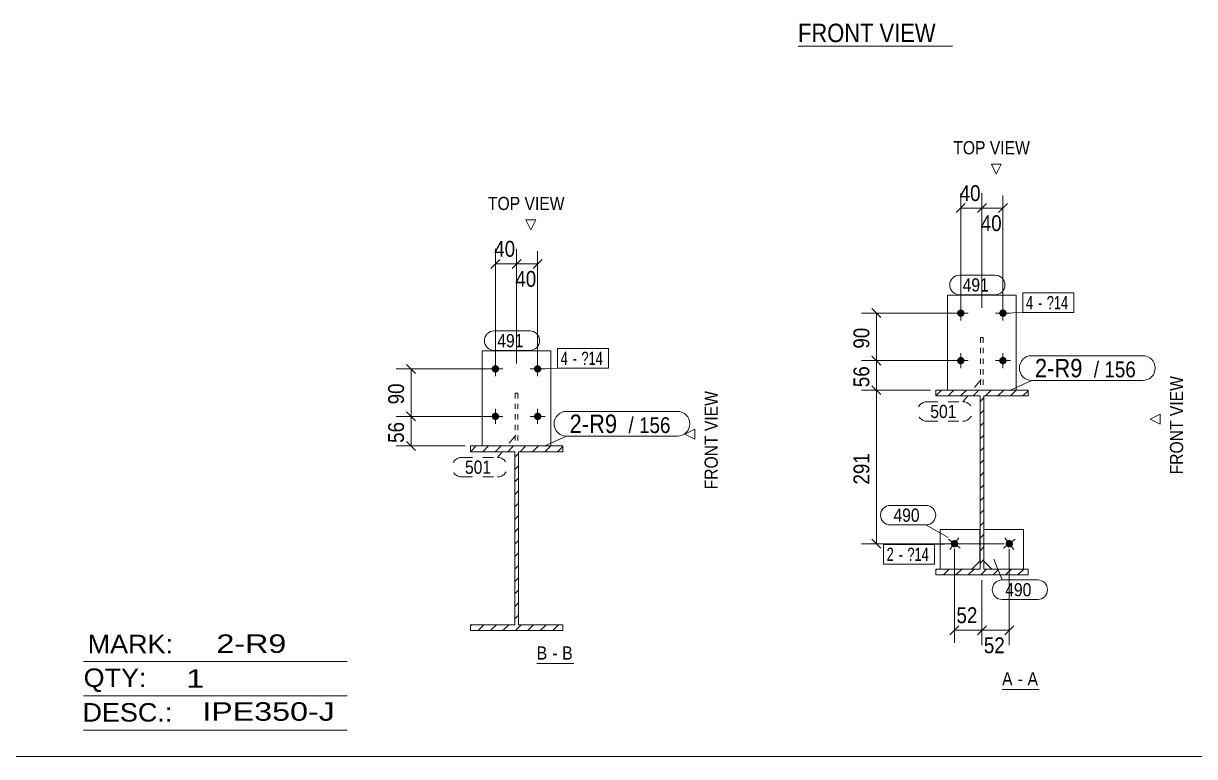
# Model space of a CAD drawing. Header units: millimetres. Extents: x 2 to 825, y 1 to 579.
# Drawn here: x 206.1 to 428.2, y 5 to 143.9 of the extents above; entities that cross this region are included whole.
import ezdxf

# ---------------------------------------------------------------- set-up
doc = ezdxf.new("R2010")
doc.units = ezdxf.units.MM
for name, pattern in [('XKITLINE00', [0]), ('XKITLINE01', [4, 1, -1, 1, -1]), ('XKITLINE02', [4, 2, -2])]:
    doc.linetypes.add(name, pattern=pattern)
for name, color, linetype, lineweight in [('Bolt', 3, 'Continuous', 0), ('BoltMark', 7, 'Continuous', 0), ('Dimensions', 7, 'Continuous', 0), ('DrawingSheet', 5, 'Continuous', 0), ('OtherObjectType', 7, 'Continuous', 0), ('Part', 2, 'Continuous', 0), ('PartMark', 7, 'Continuous', 0)]:
    doc.layers.add(name, color=color, linetype=linetype, lineweight=lineweight)
doc.styles.add('ARIAL', font='ARIAL.TTF')
doc.styles.add('ARIAL_NARROW', font='ARIALN.TTF')

# ---------------------------------------------------------------- blocks, each defined once
blk = doc.blocks.new('*A1')
at = {"layer": 'Part', "color": 7, "linetype": 'XKITLINE00', "lineweight": 0}
for p, q in [((379.11, 73.34), (380.21, 74.44)), ((379.11, 73.34), (379.11, 73.34)), ((381.47, 73.34), (382.57, 74.44)), ((383.83, 73.34), (384.93, 74.44)), ((386.18, 73.34), (387.28, 74.44)), ((388.54, 73.34), (389.64, 74.44)), ((390.9, 73.34), (392, 74.44)), ((393.26, 73.34), (394.36, 74.44)), ((395.61, 73.34), (396.61, 74.34)), ((387.51, 72.31), (388.21, 73.01)), ((387.51, 69.95), (388.21, 70.65)), ((387.51, 67.6), (388.21, 68.3)), ((387.51, 65.24), (388.21, 65.94)), ((387.51, 62.88), (388.21, 63.58)), ((387.51, 60.52), (388.21, 61.22)), ((387.51, 58.17), (388.21, 58.87)), ((387.51, 55.81), (388.21, 56.51)), ((387.51, 53.45), (388.21, 54.15)), ((387.51, 51.09), (388.21, 51.79)), ((387.51, 48.74), (388.21, 49.44)), ((387.51, 46.38), (388.21, 47.08)), ((387.51, 44.02), (388.21, 44.72)), ((387.51, 41.67), (388.21, 42.37)), ((379.11, 40.34), (379.31, 40.54)), ((380.57, 39.44), (381.67, 40.54)), ((382.93, 39.44), (384.03, 40.54)), ((385.29, 39.44), (386.39, 40.54)), ((387.64, 39.44), (388.74, 40.54)), ((390, 39.44), (391.1, 40.54)), ((392.36, 39.44), (393.46, 40.54)), ((394.71, 39.44), (395.81, 40.54))]:
    blk.add_line(p, q, dxfattribs=at)
blk = doc.blocks.new('*A2')
at = {"layer": 'Part', "color": 7, "linetype": 'XKITLINE00', "lineweight": 0}
for p, q in [((290.86, 62.78), (291.96, 63.88)), ((290.86, 62.78), (290.86, 62.78)), ((293.22, 62.78), (294.32, 63.88)), ((295.57, 62.78), (296.67, 63.88)), ((297.93, 62.78), (299.03, 63.88)), ((299.26, 61.75), (299.96, 62.45)), ((300.29, 62.78), (301.39, 63.88)), ((302.65, 62.78), (303.75, 63.88)), ((305, 62.78), (306.1, 63.88)), ((307.36, 62.78), (308.36, 63.78)), ((299.26, 59.39), (299.96, 60.09)), ((299.26, 57.04), (299.96, 57.74)), ((299.26, 54.68), (299.96, 55.38)), ((299.26, 52.32), (299.96, 53.02)), ((299.26, 49.96), (299.96, 50.66)), ((299.26, 47.61), (299.96, 48.31)), ((299.26, 45.25), (299.96, 45.95)), ((299.26, 42.89), (299.96, 43.59)), ((299.26, 40.53), (299.96, 41.23)), ((299.26, 38.18), (299.96, 38.88)), ((299.26, 35.82), (299.96, 36.52)), ((299.26, 33.46), (299.96, 34.16)), ((299.26, 31.11), (299.96, 31.81)), ((290.86, 29.78), (291.06, 29.98)), ((292.32, 28.88), (293.42, 29.98)), ((294.68, 28.88), (295.78, 29.98)), ((297.03, 28.88), (298.13, 29.98)), ((299.39, 28.88), (300.49, 29.98)), ((301.75, 28.88), (302.85, 29.98)), ((304.11, 28.88), (305.21, 29.98)), ((306.46, 28.88), (307.56, 29.98))]:
    blk.add_line(p, q, dxfattribs=at)
blk = doc.blocks.new('*A79')
at = {"layer": 'Bolt'}
blk.add_hatch(color=3, dxfattribs=at).paths.add_polyline_path([(392.66, 45.91), (392.69, 45.93), (392.72, 45.95), (392.75, 45.97), (392.78, 45.98), (392.81, 45.99), (392.84, 46), (392.88, 46.01), (392.91, 46.02), (392.94, 46.03), (392.98, 46.03), (393.01, 46.04), (393.05, 46.04), (393.08, 46.04), (393.11, 46.04), (393.15, 46.03), (393.18, 46.03), (393.22, 46.02), (393.25, 46.01), (393.28, 46), (393.31, 45.99), (393.35, 45.98), (393.38, 45.96), (393.41, 45.95), (393.44, 45.93), (393.47, 45.91), (393.49, 45.89), (393.52, 45.87), (393.54, 45.85), (393.57, 45.82), (393.59, 45.8), (393.61, 45.77), (393.63, 45.74), (393.65, 45.71), (393.67, 45.68), (393.69, 45.65), (393.7, 45.62), (393.71, 45.59), (393.73, 45.56), (393.74, 45.53), (393.74, 45.49), (393.75, 45.46), (393.76, 45.42), (393.76, 45.39), (393.76, 45.36), (393.76, 45.32), (393.76, 45.29), (393.76, 45.25), (393.75, 45.22), (393.74, 45.19), (393.74, 45.15), (393.73, 45.12), (393.71, 45.09), (393.7, 45.06), (393.69, 45.02), (393.67, 44.99), (393.65, 44.96), (393.63, 44.94), (393.61, 44.91), (393.59, 44.88), (393.57, 44.86), (393.54, 44.83), (393.52, 44.81), (393.49, 44.79), (393.46, 44.77), (393.43, 44.75), (393.41, 44.73), (393.37, 44.71), (393.34, 44.7), (393.31, 44.69), (393.28, 44.67), (393.25, 44.66), (393.21, 44.66), (393.18, 44.65), (393.15, 44.64), (393.11, 44.64), (393.08, 44.64), (393.04, 44.64), (393.01, 44.64), (392.97, 44.65), (392.94, 44.65), (392.91, 44.66), (392.87, 44.67), (392.84, 44.68), (392.81, 44.69), (392.78, 44.7), (392.75, 44.72), (392.72, 44.73), (392.69, 44.75), (392.66, 44.77), (392.63, 44.79), (392.6, 44.81), (392.58, 44.83), (392.55, 44.86), (392.53, 44.88), (392.51, 44.91), (392.49, 44.94), (392.47, 44.97), (392.45, 45), (392.44, 45.03), (392.42, 45.06), (392.41, 45.09), (392.4, 45.12), (392.39, 45.15), (392.38, 45.19), (392.37, 45.22), (392.37, 45.26), (392.36, 45.29), (392.36, 45.32), (392.36, 45.36), (392.36, 45.39), (392.37, 45.43), (392.37, 45.46), (392.38, 45.49), (392.39, 45.53), (392.4, 45.56), (392.41, 45.59), (392.42, 45.62), (392.44, 45.66), (392.45, 45.69), (392.47, 45.72), (392.49, 45.74), (392.51, 45.77), (392.53, 45.8), (392.56, 45.82), (392.58, 45.85), (392.6, 45.87), (392.63, 45.89)], flags=17)
at = {"layer": 'Bolt', "color": 3, "linetype": 'XKITLINE00', "lineweight": 0}
for p, q in [((391.96, 44.48), (394.17, 46.2)), ((392.2, 46.45), (393.92, 44.23))]:
    blk.add_line(p, q, dxfattribs=at)
blk = doc.blocks.new('*A80')
at = {"layer": 'Bolt'}
blk.add_hatch(color=3, dxfattribs=at).paths.add_polyline_path([(382.2, 44.81), (382.18, 44.83), (382.16, 44.86), (382.13, 44.88), (382.11, 44.91), (382.09, 44.94), (382.07, 44.96), (382.05, 44.99), (382.04, 45.02), (382.02, 45.06), (382.01, 45.09), (382, 45.12), (381.99, 45.15), (381.98, 45.19), (381.97, 45.22), (381.97, 45.25), (381.96, 45.29), (381.96, 45.32), (381.96, 45.36), (381.96, 45.39), (381.97, 45.42), (381.97, 45.46), (381.98, 45.49), (381.99, 45.53), (382, 45.56), (382.01, 45.59), (382.02, 45.62), (382.04, 45.65), (382.05, 45.68), (382.07, 45.71), (382.09, 45.74), (382.11, 45.77), (382.13, 45.8), (382.15, 45.82), (382.18, 45.85), (382.2, 45.87), (382.23, 45.89), (382.26, 45.91), (382.29, 45.93), (382.32, 45.95), (382.35, 45.96), (382.38, 45.98), (382.41, 45.99), (382.44, 46), (382.47, 46.01), (382.51, 46.02), (382.54, 46.03), (382.57, 46.03), (382.61, 46.04), (382.64, 46.04), (382.68, 46.04), (382.71, 46.04), (382.75, 46.03), (382.78, 46.03), (382.81, 46.02), (382.85, 46.01), (382.88, 46), (382.91, 45.99), (382.94, 45.98), (382.97, 45.97), (383.01, 45.95), (383.03, 45.93), (383.06, 45.91), (383.09, 45.89), (383.12, 45.87), (383.14, 45.85), (383.17, 45.82), (383.19, 45.8), (383.21, 45.77), (383.23, 45.74), (383.25, 45.72), (383.27, 45.69), (383.29, 45.66), (383.3, 45.62), (383.31, 45.59), (383.33, 45.56), (383.34, 45.53), (383.34, 45.49), (383.35, 45.46), (383.36, 45.43), (383.36, 45.39), (383.36, 45.36), (383.36, 45.32), (383.36, 45.29), (383.36, 45.26), (383.35, 45.22), (383.34, 45.19), (383.34, 45.15), (383.33, 45.12), (383.31, 45.09), (383.3, 45.06), (383.29, 45.03), (383.27, 45), (383.25, 44.97), (383.23, 44.94), (383.21, 44.91), (383.19, 44.88), (383.17, 44.86), (383.14, 44.83), (383.12, 44.81), (383.09, 44.79), (383.07, 44.77), (383.04, 44.75), (383.01, 44.73), (382.98, 44.72), (382.95, 44.7), (382.91, 44.69), (382.88, 44.68), (382.85, 44.67), (382.82, 44.66), (382.78, 44.65), (382.75, 44.65), (382.71, 44.64), (382.68, 44.64), (382.65, 44.64), (382.61, 44.64), (382.58, 44.64), (382.54, 44.65), (382.51, 44.66), (382.48, 44.66), (382.44, 44.67), (382.41, 44.69), (382.38, 44.7), (382.35, 44.71), (382.32, 44.73), (382.29, 44.75), (382.26, 44.77), (382.23, 44.79)], flags=17)
at = {"layer": 'Bolt', "color": 3, "linetype": 'XKITLINE00', "lineweight": 0}
for p, q in [((383.77, 44.48), (381.56, 46.2)), ((381.8, 44.23), (383.52, 46.45))]:
    blk.add_line(p, q, dxfattribs=at)
blk = doc.blocks.new('*A81')
at = {"layer": 'Bolt'}
for points in [[(384.56, 89.01), (384.56, 88.97), (384.55, 88.94), (384.55, 88.9), (384.54, 88.87), (384.53, 88.84), (384.52, 88.8), (384.51, 88.77), (384.49, 88.74), (384.48, 88.71), (384.46, 88.68), (384.44, 88.65), (384.42, 88.62), (384.4, 88.6), (384.38, 88.57), (384.36, 88.54), (384.33, 88.52), (384.31, 88.5), (384.28, 88.48), (384.25, 88.46), (384.22, 88.44), (384.19, 88.42), (384.16, 88.41), (384.13, 88.39), (384.1, 88.38), (384.06, 88.37), (384.03, 88.36), (384, 88.35), (383.96, 88.35), (383.93, 88.34), (383.9, 88.34), (383.86, 88.34), (383.83, 88.34), (383.79, 88.34), (383.76, 88.35), (383.72, 88.35), (383.69, 88.36), (383.66, 88.37), (383.63, 88.38), (383.59, 88.39), (383.56, 88.41), (383.53, 88.42), (383.5, 88.44), (383.47, 88.46), (383.44, 88.48), (383.42, 88.5), (383.39, 88.52), (383.37, 88.54), (383.34, 88.57), (383.32, 88.6), (383.3, 88.62), (383.28, 88.65), (383.26, 88.68), (383.24, 88.71), (383.23, 88.74), (383.21, 88.77), (383.2, 88.8), (383.19, 88.84), (383.18, 88.87), (383.17, 88.9), (383.17, 88.94), (383.16, 88.97), (383.16, 89.01), (383.16, 89.04), (383.16, 89.07), (383.16, 89.11), (383.17, 89.14), (383.17, 89.18), (383.18, 89.21), (383.19, 89.24), (383.2, 89.28), (383.21, 89.31), (383.23, 89.34), (383.24, 89.37), (383.26, 89.4), (383.28, 89.43), (383.3, 89.46), (383.32, 89.48), (383.34, 89.51), (383.37, 89.53), (383.39, 89.56), (383.42, 89.58), (383.44, 89.6), (383.47, 89.62), (383.5, 89.64), (383.53, 89.66), (383.56, 89.67), (383.59, 89.69), (383.63, 89.7), (383.66, 89.71), (383.69, 89.72), (383.72, 89.73), (383.76, 89.73), (383.79, 89.74), (383.83, 89.74), (383.86, 89.74), (383.9, 89.74), (383.93, 89.74), (383.96, 89.73), (384, 89.73), (384.03, 89.72), (384.06, 89.71), (384.1, 89.7), (384.13, 89.69), (384.16, 89.67), (384.19, 89.66), (384.22, 89.64), (384.25, 89.62), (384.28, 89.6), (384.31, 89.58), (384.33, 89.56), (384.36, 89.53), (384.38, 89.51), (384.4, 89.48), (384.42, 89.46), (384.44, 89.43), (384.46, 89.4), (384.48, 89.37), (384.49, 89.34), (384.51, 89.31), (384.52, 89.28), (384.53, 89.24), (384.54, 89.21), (384.55, 89.18), (384.55, 89.14), (384.56, 89.11), (384.56, 89.07), (384.56, 89.04)], [(392.56, 89.01), (392.56, 88.97), (392.55, 88.94), (392.55, 88.9), (392.54, 88.87), (392.53, 88.84), (392.52, 88.8), (392.51, 88.77), (392.49, 88.74), (392.48, 88.71), (392.46, 88.68), (392.44, 88.65), (392.42, 88.62), (392.4, 88.6), (392.38, 88.57), (392.36, 88.54), (392.33, 88.52), (392.31, 88.5), (392.28, 88.48), (392.25, 88.46), (392.22, 88.44), (392.19, 88.42), (392.16, 88.41), (392.13, 88.39), (392.1, 88.38), (392.06, 88.37), (392.03, 88.36), (392, 88.35), (391.96, 88.35), (391.93, 88.34), (391.9, 88.34), (391.86, 88.34), (391.83, 88.34), (391.79, 88.34), (391.76, 88.35), (391.72, 88.35), (391.69, 88.36), (391.66, 88.37), (391.63, 88.38), (391.59, 88.39), (391.56, 88.41), (391.53, 88.42), (391.5, 88.44), (391.47, 88.46), (391.44, 88.48), (391.42, 88.5), (391.39, 88.52), (391.37, 88.54), (391.34, 88.57), (391.32, 88.6), (391.3, 88.62), (391.28, 88.65), (391.26, 88.68), (391.24, 88.71), (391.23, 88.74), (391.21, 88.77), (391.2, 88.8), (391.19, 88.84), (391.18, 88.87), (391.17, 88.9), (391.17, 88.94), (391.16, 88.97), (391.16, 89.01), (391.16, 89.04), (391.16, 89.07), (391.16, 89.11), (391.17, 89.14), (391.17, 89.18), (391.18, 89.21), (391.19, 89.24), (391.2, 89.28), (391.21, 89.31), (391.23, 89.34), (391.24, 89.37), (391.26, 89.4), (391.28, 89.43), (391.3, 89.46), (391.32, 89.48), (391.34, 89.51), (391.37, 89.53), (391.39, 89.56), (391.42, 89.58), (391.44, 89.6), (391.47, 89.62), (391.5, 89.64), (391.53, 89.66), (391.56, 89.67), (391.59, 89.69), (391.63, 89.7), (391.66, 89.71), (391.69, 89.72), (391.72, 89.73), (391.76, 89.73), (391.79, 89.74), (391.83, 89.74), (391.86, 89.74), (391.9, 89.74), (391.93, 89.74), (391.96, 89.73), (392, 89.73), (392.03, 89.72), (392.06, 89.71), (392.1, 89.7), (392.13, 89.69), (392.16, 89.67), (392.19, 89.66), (392.22, 89.64), (392.25, 89.62), (392.28, 89.6), (392.31, 89.58), (392.33, 89.56), (392.36, 89.53), (392.38, 89.51), (392.4, 89.48), (392.42, 89.46), (392.44, 89.43), (392.46, 89.4), (392.48, 89.37), (392.49, 89.34), (392.51, 89.31), (392.52, 89.28), (392.53, 89.24), (392.54, 89.21), (392.55, 89.18), (392.55, 89.14), (392.56, 89.11), (392.56, 89.07), (392.56, 89.04)], [(384.56, 80.01), (384.56, 79.97), (384.55, 79.94), (384.55, 79.9), (384.54, 79.87), (384.53, 79.84), (384.52, 79.8), (384.51, 79.77), (384.49, 79.74), (384.48, 79.71), (384.46, 79.68), (384.44, 79.65), (384.42, 79.62), (384.4, 79.6), (384.38, 79.57), (384.36, 79.54), (384.33, 79.52), (384.31, 79.5), (384.28, 79.48), (384.25, 79.46), (384.22, 79.44), (384.19, 79.42), (384.16, 79.41), (384.13, 79.39), (384.1, 79.38), (384.06, 79.37), (384.03, 79.36), (384, 79.35), (383.96, 79.35), (383.93, 79.34), (383.9, 79.34), (383.86, 79.34), (383.83, 79.34), (383.79, 79.34), (383.76, 79.35), (383.72, 79.35), (383.69, 79.36), (383.66, 79.37), (383.63, 79.38), (383.59, 79.39), (383.56, 79.41), (383.53, 79.42), (383.5, 79.44), (383.47, 79.46), (383.44, 79.48), (383.42, 79.5), (383.39, 79.52), (383.37, 79.54), (383.34, 79.57), (383.32, 79.6), (383.3, 79.62), (383.28, 79.65), (383.26, 79.68), (383.24, 79.71), (383.23, 79.74), (383.21, 79.77), (383.2, 79.8), (383.19, 79.84), (383.18, 79.87), (383.17, 79.9), (383.17, 79.94), (383.16, 79.97), (383.16, 80.01), (383.16, 80.04), (383.16, 80.07), (383.16, 80.11), (383.17, 80.14), (383.17, 80.18), (383.18, 80.21), (383.19, 80.24), (383.2, 80.28), (383.21, 80.31), (383.23, 80.34), (383.24, 80.37), (383.26, 80.4), (383.28, 80.43), (383.3, 80.46), (383.32, 80.48), (383.34, 80.51), (383.37, 80.53), (383.39, 80.56), (383.42, 80.58), (383.44, 80.6), (383.47, 80.62), (383.5, 80.64), (383.53, 80.66), (383.56, 80.67), (383.59, 80.69), (383.63, 80.7), (383.66, 80.71), (383.69, 80.72), (383.72, 80.73), (383.76, 80.73), (383.79, 80.74), (383.83, 80.74), (383.86, 80.74), (383.9, 80.74), (383.93, 80.74), (383.96, 80.73), (384, 80.73), (384.03, 80.72), (384.06, 80.71), (384.1, 80.7), (384.13, 80.69), (384.16, 80.67), (384.19, 80.66), (384.22, 80.64), (384.25, 80.62), (384.28, 80.6), (384.31, 80.58), (384.33, 80.56), (384.36, 80.53), (384.38, 80.51), (384.4, 80.48), (384.42, 80.46), (384.44, 80.43), (384.46, 80.4), (384.48, 80.37), (384.49, 80.34), (384.51, 80.31), (384.52, 80.28), (384.53, 80.24), (384.54, 80.21), (384.55, 80.18), (384.55, 80.14), (384.56, 80.11), (384.56, 80.07), (384.56, 80.04)], [(392.56, 80.01), (392.56, 79.97), (392.55, 79.94), (392.55, 79.9), (392.54, 79.87), (392.53, 79.84), (392.52, 79.8), (392.51, 79.77), (392.49, 79.74), (392.48, 79.71), (392.46, 79.68), (392.44, 79.65), (392.42, 79.62), (392.4, 79.6), (392.38, 79.57), (392.36, 79.54), (392.33, 79.52), (392.31, 79.5), (392.28, 79.48), (392.25, 79.46), (392.22, 79.44), (392.19, 79.42), (392.16, 79.41), (392.13, 79.39), (392.1, 79.38), (392.06, 79.37), (392.03, 79.36), (392, 79.35), (391.96, 79.35), (391.93, 79.34), (391.9, 79.34), (391.86, 79.34), (391.83, 79.34), (391.79, 79.34), (391.76, 79.35), (391.72, 79.35), (391.69, 79.36), (391.66, 79.37), (391.63, 79.38), (391.59, 79.39), (391.56, 79.41), (391.53, 79.42), (391.5, 79.44), (391.47, 79.46), (391.44, 79.48), (391.42, 79.5), (391.39, 79.52), (391.37, 79.54), (391.34, 79.57), (391.32, 79.6), (391.3, 79.62), (391.28, 79.65), (391.26, 79.68), (391.24, 79.71), (391.23, 79.74), (391.21, 79.77), (391.2, 79.8), (391.19, 79.84), (391.18, 79.87), (391.17, 79.9), (391.17, 79.94), (391.16, 79.97), (391.16, 80.01), (391.16, 80.04), (391.16, 80.07), (391.16, 80.11), (391.17, 80.14), (391.17, 80.18), (391.18, 80.21), (391.19, 80.24), (391.2, 80.28), (391.21, 80.31), (391.23, 80.34), (391.24, 80.37), (391.26, 80.4), (391.28, 80.43), (391.3, 80.46), (391.32, 80.48), (391.34, 80.51), (391.37, 80.53), (391.39, 80.56), (391.42, 80.58), (391.44, 80.6), (391.47, 80.62), (391.5, 80.64), (391.53, 80.66), (391.56, 80.67), (391.59, 80.69), (391.63, 80.7), (391.66, 80.71), (391.69, 80.72), (391.72, 80.73), (391.76, 80.73), (391.79, 80.74), (391.83, 80.74), (391.86, 80.74), (391.9, 80.74), (391.93, 80.74), (391.96, 80.73), (392, 80.73), (392.03, 80.72), (392.06, 80.71), (392.1, 80.7), (392.13, 80.69), (392.16, 80.67), (392.19, 80.66), (392.22, 80.64), (392.25, 80.62), (392.28, 80.6), (392.31, 80.58), (392.33, 80.56), (392.36, 80.53), (392.38, 80.51), (392.4, 80.48), (392.42, 80.46), (392.44, 80.43), (392.46, 80.4), (392.48, 80.37), (392.49, 80.34), (392.51, 80.31), (392.52, 80.28), (392.53, 80.24), (392.54, 80.21), (392.55, 80.18), (392.55, 80.14), (392.56, 80.11), (392.56, 80.07), (392.56, 80.04)]]:
    blk.add_hatch(color=3, dxfattribs=at).paths.add_polyline_path(points, flags=17)
at = {"layer": 'Bolt', "color": 3, "linetype": 'XKITLINE00', "lineweight": 0}
for p, q in [((385.26, 89.04), (382.46, 89.04)), ((383.86, 90.44), (383.86, 87.64)), ((393.26, 89.04), (390.46, 89.04)), ((391.86, 90.44), (391.86, 87.64)), ((385.26, 80.04), (382.46, 80.04)), ((383.86, 81.44), (383.86, 78.64)), ((393.26, 80.04), (390.46, 80.04)), ((391.86, 81.44), (391.86, 78.64))]:
    blk.add_line(p, q, dxfattribs=at)
blk = doc.blocks.new('*A82')
at = {"layer": 'Part', "color": 2, "linetype": 'XKITLINE00', "lineweight": 0}
for p, q in [((379.11, 73.34), (379.11, 74.44)), ((379.11, 74.44), (396.61, 74.44)), ((387.51, 73.34), (379.11, 73.34)), ((387.51, 40.54), (387.51, 73.34)), ((396.61, 73.34), (388.21, 73.34)), ((388.21, 73.34), (388.21, 40.54)), ((396.61, 74.44), (396.61, 73.34)), ((379.11, 39.44), (379.11, 40.54)), ((379.11, 40.54), (387.51, 40.54)), ((388.21, 40.54), (396.61, 40.54)), ((396.61, 40.54), (396.61, 39.44)), ((396.61, 39.44), (379.11, 39.44))]:
    blk.add_line(p, q, dxfattribs=at)
blk = doc.blocks.new('*A83')
at = {"layer": 'Part', "color": 2, "linetype": 'XKITLINE00', "lineweight": 0}
for p, q in [((388.26, 42.04), (388.26, 48.04)), ((388.26, 48.04), (395.76, 48.04)), ((395.76, 48.04), (395.76, 40.54)), ((389.76, 40.54), (388.26, 42.04))]:
    blk.add_line(p, q, dxfattribs=at)
at = {"layer": 'Part', "color": 7, "linetype": 'XKITLINE01', "lineweight": 0}
blk.add_line((395.76, 40.54), (389.76, 40.54), dxfattribs=at)
blk = doc.blocks.new('*A84')
at = {"layer": 'Part', "color": 2, "linetype": 'XKITLINE00', "lineweight": 0}
for p, q in [((387.46, 48.04), (379.96, 48.04)), ((379.96, 48.04), (379.96, 40.54)), ((387.46, 42.04), (387.46, 48.04)), ((385.96, 40.54), (387.46, 42.04))]:
    blk.add_line(p, q, dxfattribs=at)
at = {"layer": 'Part', "color": 7, "linetype": 'XKITLINE01', "lineweight": 0}
blk.add_line((379.96, 40.54), (385.96, 40.54), dxfattribs=at)
blk = doc.blocks.new('*A85')
at = {"layer": 'Part', "color": 7, "linetype": 'XKITLINE01', "lineweight": 0}
for p, q in [((388.11, 84.44), (387.61, 84.44)), ((387.61, 84.44), (387.61, 74.44)), ((388.11, 84.44), (388.11, 74.44)), ((388.11, 74.44), (387.61, 74.44))]:
    blk.add_line(p, q, dxfattribs=at)
blk = doc.blocks.new('*A86')
at = {"layer": 'Part', "color": 2, "linetype": 'XKITLINE00', "lineweight": 0}
for p, q in [((394.36, 92.44), (381.36, 92.44)), ((381.36, 92.44), (381.36, 74.44)), ((394.36, 74.44), (394.36, 92.44))]:
    blk.add_line(p, q, dxfattribs=at)
at = {"layer": 'Part', "color": 7, "linetype": 'XKITLINE01', "lineweight": 0}
blk.add_line((381.36, 74.44), (394.36, 74.44), dxfattribs=at)
blk = doc.blocks.new('*A87')
at = {"layer": 'Bolt'}
for points in [[(296.31, 78.45), (296.31, 78.41), (296.3, 78.38), (296.3, 78.34), (296.29, 78.31), (296.28, 78.28), (296.27, 78.24), (296.26, 78.21), (296.24, 78.18), (296.23, 78.15), (296.21, 78.12), (296.19, 78.09), (296.17, 78.06), (296.15, 78.04), (296.13, 78.01), (296.1, 77.98), (296.08, 77.96), (296.05, 77.94), (296.03, 77.92), (296, 77.9), (295.97, 77.88), (295.94, 77.86), (295.91, 77.85), (295.88, 77.83), (295.84, 77.82), (295.81, 77.81), (295.78, 77.8), (295.75, 77.79), (295.71, 77.79), (295.68, 77.78), (295.64, 77.78), (295.61, 77.78), (295.57, 77.78), (295.54, 77.78), (295.51, 77.79), (295.47, 77.79), (295.44, 77.8), (295.41, 77.81), (295.37, 77.82), (295.34, 77.83), (295.31, 77.85), (295.28, 77.86), (295.25, 77.88), (295.22, 77.9), (295.19, 77.92), (295.17, 77.94), (295.14, 77.96), (295.11, 77.98), (295.09, 78.01), (295.07, 78.04), (295.05, 78.06), (295.03, 78.09), (295.01, 78.12), (294.99, 78.15), (294.98, 78.18), (294.96, 78.21), (294.95, 78.24), (294.94, 78.28), (294.93, 78.31), (294.92, 78.34), (294.92, 78.38), (294.91, 78.41), (294.91, 78.45), (294.91, 78.48), (294.91, 78.51), (294.91, 78.55), (294.92, 78.58), (294.92, 78.62), (294.93, 78.65), (294.94, 78.68), (294.95, 78.72), (294.96, 78.75), (294.98, 78.78), (294.99, 78.81), (295.01, 78.84), (295.03, 78.87), (295.05, 78.9), (295.07, 78.92), (295.09, 78.95), (295.11, 78.97), (295.14, 79), (295.17, 79.02), (295.19, 79.04), (295.22, 79.06), (295.25, 79.08), (295.28, 79.1), (295.31, 79.11), (295.34, 79.13), (295.37, 79.14), (295.41, 79.15), (295.44, 79.16), (295.47, 79.17), (295.51, 79.17), (295.54, 79.18), (295.57, 79.18), (295.61, 79.18), (295.64, 79.18), (295.68, 79.18), (295.71, 79.17), (295.75, 79.17), (295.78, 79.16), (295.81, 79.15), (295.84, 79.14), (295.88, 79.13), (295.91, 79.11), (295.94, 79.1), (295.97, 79.08), (296, 79.06), (296.03, 79.04), (296.05, 79.02), (296.08, 79), (296.1, 78.97), (296.13, 78.95), (296.15, 78.92), (296.17, 78.9), (296.19, 78.87), (296.21, 78.84), (296.23, 78.81), (296.24, 78.78), (296.26, 78.75), (296.27, 78.72), (296.28, 78.68), (296.29, 78.65), (296.3, 78.62), (296.3, 78.58), (296.31, 78.55), (296.31, 78.51), (296.31, 78.48)], [(304.31, 78.45), (304.31, 78.41), (304.3, 78.38), (304.3, 78.34), (304.29, 78.31), (304.28, 78.28), (304.27, 78.24), (304.26, 78.21), (304.24, 78.18), (304.23, 78.15), (304.21, 78.12), (304.19, 78.09), (304.17, 78.06), (304.15, 78.04), (304.13, 78.01), (304.1, 77.98), (304.08, 77.96), (304.05, 77.94), (304.03, 77.92), (304, 77.9), (303.97, 77.88), (303.94, 77.86), (303.91, 77.85), (303.88, 77.83), (303.84, 77.82), (303.81, 77.81), (303.78, 77.8), (303.75, 77.79), (303.71, 77.79), (303.68, 77.78), (303.64, 77.78), (303.61, 77.78), (303.57, 77.78), (303.54, 77.78), (303.51, 77.79), (303.47, 77.79), (303.44, 77.8), (303.41, 77.81), (303.37, 77.82), (303.34, 77.83), (303.31, 77.85), (303.28, 77.86), (303.25, 77.88), (303.22, 77.9), (303.19, 77.92), (303.17, 77.94), (303.14, 77.96), (303.11, 77.98), (303.09, 78.01), (303.07, 78.04), (303.05, 78.06), (303.03, 78.09), (303.01, 78.12), (302.99, 78.15), (302.98, 78.18), (302.96, 78.21), (302.95, 78.24), (302.94, 78.28), (302.93, 78.31), (302.92, 78.34), (302.92, 78.38), (302.91, 78.41), (302.91, 78.45), (302.91, 78.48), (302.91, 78.51), (302.91, 78.55), (302.92, 78.58), (302.92, 78.62), (302.93, 78.65), (302.94, 78.68), (302.95, 78.72), (302.96, 78.75), (302.98, 78.78), (302.99, 78.81), (303.01, 78.84), (303.03, 78.87), (303.05, 78.9), (303.07, 78.92), (303.09, 78.95), (303.11, 78.97), (303.14, 79), (303.17, 79.02), (303.19, 79.04), (303.22, 79.06), (303.25, 79.08), (303.28, 79.1), (303.31, 79.11), (303.34, 79.13), (303.37, 79.14), (303.41, 79.15), (303.44, 79.16), (303.47, 79.17), (303.51, 79.17), (303.54, 79.18), (303.57, 79.18), (303.61, 79.18), (303.64, 79.18), (303.68, 79.18), (303.71, 79.17), (303.75, 79.17), (303.78, 79.16), (303.81, 79.15), (303.84, 79.14), (303.88, 79.13), (303.91, 79.11), (303.94, 79.1), (303.97, 79.08), (304, 79.06), (304.03, 79.04), (304.05, 79.02), (304.08, 79), (304.1, 78.97), (304.13, 78.95), (304.15, 78.92), (304.17, 78.9), (304.19, 78.87), (304.21, 78.84), (304.23, 78.81), (304.24, 78.78), (304.26, 78.75), (304.27, 78.72), (304.28, 78.68), (304.29, 78.65), (304.3, 78.62), (304.3, 78.58), (304.31, 78.55), (304.31, 78.51), (304.31, 78.48)], [(296.31, 69.45), (296.31, 69.41), (296.3, 69.38), (296.3, 69.34), (296.29, 69.31), (296.28, 69.28), (296.27, 69.24), (296.26, 69.21), (296.24, 69.18), (296.23, 69.15), (296.21, 69.12), (296.19, 69.09), (296.17, 69.06), (296.15, 69.04), (296.13, 69.01), (296.1, 68.98), (296.08, 68.96), (296.05, 68.94), (296.03, 68.92), (296, 68.9), (295.97, 68.88), (295.94, 68.86), (295.91, 68.85), (295.88, 68.83), (295.84, 68.82), (295.81, 68.81), (295.78, 68.8), (295.75, 68.79), (295.71, 68.79), (295.68, 68.78), (295.64, 68.78), (295.61, 68.78), (295.57, 68.78), (295.54, 68.78), (295.51, 68.79), (295.47, 68.79), (295.44, 68.8), (295.41, 68.81), (295.37, 68.82), (295.34, 68.83), (295.31, 68.85), (295.28, 68.86), (295.25, 68.88), (295.22, 68.9), (295.19, 68.92), (295.17, 68.94), (295.14, 68.96), (295.11, 68.98), (295.09, 69.01), (295.07, 69.04), (295.05, 69.06), (295.03, 69.09), (295.01, 69.12), (294.99, 69.15), (294.98, 69.18), (294.96, 69.21), (294.95, 69.24), (294.94, 69.28), (294.93, 69.31), (294.92, 69.34), (294.92, 69.38), (294.91, 69.41), (294.91, 69.45), (294.91, 69.48), (294.91, 69.51), (294.91, 69.55), (294.92, 69.58), (294.92, 69.62), (294.93, 69.65), (294.94, 69.68), (294.95, 69.72), (294.96, 69.75), (294.98, 69.78), (294.99, 69.81), (295.01, 69.84), (295.03, 69.87), (295.05, 69.9), (295.07, 69.92), (295.09, 69.95), (295.11, 69.97), (295.14, 70), (295.17, 70.02), (295.19, 70.04), (295.22, 70.06), (295.25, 70.08), (295.28, 70.1), (295.31, 70.11), (295.34, 70.13), (295.37, 70.14), (295.41, 70.15), (295.44, 70.16), (295.47, 70.17), (295.51, 70.17), (295.54, 70.18), (295.57, 70.18), (295.61, 70.18), (295.64, 70.18), (295.68, 70.18), (295.71, 70.17), (295.75, 70.17), (295.78, 70.16), (295.81, 70.15), (295.84, 70.14), (295.88, 70.13), (295.91, 70.11), (295.94, 70.1), (295.97, 70.08), (296, 70.06), (296.03, 70.04), (296.05, 70.02), (296.08, 70), (296.1, 69.97), (296.13, 69.95), (296.15, 69.92), (296.17, 69.9), (296.19, 69.87), (296.21, 69.84), (296.23, 69.81), (296.24, 69.78), (296.26, 69.75), (296.27, 69.72), (296.28, 69.68), (296.29, 69.65), (296.3, 69.62), (296.3, 69.58), (296.31, 69.55), (296.31, 69.51), (296.31, 69.48)], [(304.31, 69.45), (304.31, 69.41), (304.3, 69.38), (304.3, 69.34), (304.29, 69.31), (304.28, 69.28), (304.27, 69.24), (304.26, 69.21), (304.24, 69.18), (304.23, 69.15), (304.21, 69.12), (304.19, 69.09), (304.17, 69.06), (304.15, 69.04), (304.13, 69.01), (304.1, 68.98), (304.08, 68.96), (304.05, 68.94), (304.03, 68.92), (304, 68.9), (303.97, 68.88), (303.94, 68.86), (303.91, 68.85), (303.88, 68.83), (303.84, 68.82), (303.81, 68.81), (303.78, 68.8), (303.75, 68.79), (303.71, 68.79), (303.68, 68.78), (303.64, 68.78), (303.61, 68.78), (303.57, 68.78), (303.54, 68.78), (303.51, 68.79), (303.47, 68.79), (303.44, 68.8), (303.41, 68.81), (303.37, 68.82), (303.34, 68.83), (303.31, 68.85), (303.28, 68.86), (303.25, 68.88), (303.22, 68.9), (303.19, 68.92), (303.17, 68.94), (303.14, 68.96), (303.11, 68.98), (303.09, 69.01), (303.07, 69.04), (303.05, 69.06), (303.03, 69.09), (303.01, 69.12), (302.99, 69.15), (302.98, 69.18), (302.96, 69.21), (302.95, 69.24), (302.94, 69.28), (302.93, 69.31), (302.92, 69.34), (302.92, 69.38), (302.91, 69.41), (302.91, 69.45), (302.91, 69.48), (302.91, 69.51), (302.91, 69.55), (302.92, 69.58), (302.92, 69.62), (302.93, 69.65), (302.94, 69.68), (302.95, 69.72), (302.96, 69.75), (302.98, 69.78), (302.99, 69.81), (303.01, 69.84), (303.03, 69.87), (303.05, 69.9), (303.07, 69.92), (303.09, 69.95), (303.11, 69.97), (303.14, 70), (303.17, 70.02), (303.19, 70.04), (303.22, 70.06), (303.25, 70.08), (303.28, 70.1), (303.31, 70.11), (303.34, 70.13), (303.37, 70.14), (303.41, 70.15), (303.44, 70.16), (303.47, 70.17), (303.51, 70.17), (303.54, 70.18), (303.57, 70.18), (303.61, 70.18), (303.64, 70.18), (303.68, 70.18), (303.71, 70.17), (303.75, 70.17), (303.78, 70.16), (303.81, 70.15), (303.84, 70.14), (303.88, 70.13), (303.91, 70.11), (303.94, 70.1), (303.97, 70.08), (304, 70.06), (304.03, 70.04), (304.05, 70.02), (304.08, 70), (304.1, 69.97), (304.13, 69.95), (304.15, 69.92), (304.17, 69.9), (304.19, 69.87), (304.21, 69.84), (304.23, 69.81), (304.24, 69.78), (304.26, 69.75), (304.27, 69.72), (304.28, 69.68), (304.29, 69.65), (304.3, 69.62), (304.3, 69.58), (304.31, 69.55), (304.31, 69.51), (304.31, 69.48)]]:
    blk.add_hatch(color=3, dxfattribs=at).paths.add_polyline_path(points, flags=17)
at = {"layer": 'Bolt', "color": 3, "linetype": 'XKITLINE00', "lineweight": 0}
for p, q in [((297.01, 78.48), (294.21, 78.48)), ((295.61, 79.88), (295.61, 77.08)), ((305.01, 78.48), (302.21, 78.48)), ((303.61, 79.88), (303.61, 77.08)), ((297.01, 69.48), (294.21, 69.48)), ((295.61, 70.88), (295.61, 68.08)), ((305.01, 69.48), (302.21, 69.48)), ((303.61, 70.88), (303.61, 68.08))]:
    blk.add_line(p, q, dxfattribs=at)
blk = doc.blocks.new('*A88')
at = {"layer": 'Part', "color": 2, "linetype": 'XKITLINE00', "lineweight": 0}
for p, q in [((290.86, 62.78), (290.86, 63.88)), ((290.86, 63.88), (308.36, 63.88)), ((299.26, 62.78), (290.86, 62.78)), ((299.26, 29.98), (299.26, 62.78)), ((308.36, 62.78), (299.96, 62.78)), ((299.96, 62.78), (299.96, 29.98)), ((308.36, 63.88), (308.36, 62.78)), ((290.86, 28.88), (290.86, 29.98)), ((290.86, 29.98), (299.26, 29.98)), ((308.36, 28.88), (290.86, 28.88)), ((299.96, 29.98), (308.36, 29.98)), ((308.36, 29.98), (308.36, 28.88))]:
    blk.add_line(p, q, dxfattribs=at)
blk = doc.blocks.new('*A89')
at = {"layer": 'Part', "color": 7, "linetype": 'XKITLINE01', "lineweight": 0}
for p, q in [((299.86, 73.88), (299.36, 73.88)), ((299.36, 73.88), (299.36, 63.88)), ((299.86, 73.88), (299.86, 63.88)), ((299.86, 63.88), (299.36, 63.88))]:
    blk.add_line(p, q, dxfattribs=at)
blk = doc.blocks.new('*A90')
at = {"layer": 'Part', "color": 2, "linetype": 'XKITLINE00', "lineweight": 0}
for p, q in [((306.11, 81.88), (293.11, 81.88)), ((293.11, 81.88), (293.11, 63.88)), ((306.11, 63.88), (306.11, 81.88))]:
    blk.add_line(p, q, dxfattribs=at)
at = {"layer": 'Part', "color": 7, "linetype": 'XKITLINE01', "lineweight": 0}
blk.add_line((293.11, 63.88), (306.11, 63.88), dxfattribs=at)
blk = doc.blocks.new('*A91')
at = {"layer": 'DrawingSheet', "color": 5, "linetype": 'XKITLINE00', "lineweight": 0}
blk.add_line((5, 5), (825, 5), dxfattribs=at)
blk = doc.blocks.new('*A95')
at = {"layer": 'OtherObjectType', "color": 6, "linetype": 'XKITLINE00', "lineweight": 0}
for p, q in [((217.5, 23), (267.5, 23)), ((217.5, 16.5), (267.5, 16.5)), ((217.5, 10), (267.5, 10))]:
    blk.add_line(p, q, dxfattribs=at)
at = {"layer": 'OtherObjectType', "color": 6, "style": 'ARIAL_NARROW'}
for s, width, p in [('MARK:', 1.275, (218.27, 24.58)), ('2-R9', 1.525501, (242.69, 24.65)), ('QTY:', 1.275, (217.5, 18.19)), ('1', 1.525501, (236.99, 18.05)), ('DESC.:', 1.275, (217.29, 11.63)), ('IPE350-J', 1.525501, (240, 11.79))]:
    blk.add_text(s, height=3.5, dxfattribs=dict(at, width=width)).set_placement(p)
blk = doc.blocks.new('*A113')
at = {"layer": 'OtherObjectType', "color": 7, "linetype": 'XKITLINE00', "lineweight": 0}
blk.add_line((352.99, 139.65), (382.29, 139.65), dxfattribs=at)
at = {"layer": 'OtherObjectType', "color": 7, "style": 'ARIAL', "width": 0.85}
blk.add_text('FRONT VIEW', height=3.5, dxfattribs=at).set_placement((352.99, 140.4))
blk = doc.blocks.new('*A178')
at = {"layer": 'Dimensions', "color": 7, "linetype": 'XKITLINE00', "lineweight": 0}
for p, q in [((378.11, 74.44), (365.01, 74.44)), ((367.01, 75.29), (368.71, 73.59)), ((367.86, 45.34), (367.86, 74.44)), ((392.06, 45.34), (365.01, 45.34)), ((367.01, 46.19), (368.71, 44.49))]:
    blk.add_line(p, q, dxfattribs=at)
at = {"layer": 'Dimensions', "color": 3}
for p in [(367.86, 74.44), (367.86, 45.34)]:
    blk.add_point(p, dxfattribs=at)
at = {"layer": 'Dimensions', "color": 3, "style": 'ARIAL', "width": 0.85}
blk.add_text('291', height=3, rotation=90.0002, dxfattribs=at).set_placement((366.51, 56.55))
blk = doc.blocks.new('*A179')
at = {"layer": 'Dimensions', "color": 7, "linetype": 'XKITLINE00', "lineweight": 0}
for p, q in [((382.86, 80.04), (365.01, 80.04)), ((367.01, 80.89), (368.71, 79.19)), ((367.86, 74.44), (367.86, 80.04)), ((378.11, 74.44), (365.01, 74.44)), ((367.01, 75.29), (368.71, 73.59))]:
    blk.add_line(p, q, dxfattribs=at)
at = {"layer": 'Dimensions', "color": 3}
for p in [(367.86, 80.04), (367.86, 74.44)]:
    blk.add_point(p, dxfattribs=at)
at = {"layer": 'Dimensions', "color": 3, "style": 'ARIAL', "width": 0.85}
blk.add_text('56', height=3, rotation=90.0002, dxfattribs=at).set_placement((366.51, 75.01))
blk = doc.blocks.new('*A180')
at = {"layer": 'Dimensions', "color": 7, "linetype": 'XKITLINE00', "lineweight": 0}
for p, q in [((382.86, 89.04), (365.01, 89.04)), ((367.01, 89.89), (368.71, 88.19)), ((367.86, 80.04), (367.86, 89.04)), ((382.86, 80.04), (365.01, 80.04)), ((367.01, 80.89), (368.71, 79.19))]:
    blk.add_line(p, q, dxfattribs=at)
at = {"layer": 'Dimensions', "color": 3}
for p in [(367.86, 89.04), (367.86, 80.04)]:
    blk.add_point(p, dxfattribs=at)
at = {"layer": 'Dimensions', "color": 3, "style": 'ARIAL', "width": 0.85}
blk.add_text('90', height=3, rotation=90.0002, dxfattribs=at).set_placement((366.51, 82.31))
blk = doc.blocks.new('*A181')
at = {"layer": 'Dimensions', "color": 7, "linetype": 'XKITLINE00', "lineweight": 0}
for p, q in [((382.66, 44.34), (382.66, 26.54)), ((387.86, 38.44), (387.86, 26.54)), ((383.51, 29.79), (381.81, 28.09)), ((382.66, 28.94), (387.86, 28.94)), ((388.71, 29.79), (387.01, 28.09))]:
    blk.add_line(p, q, dxfattribs=at)
at = {"layer": 'Dimensions', "color": 3}
for p in [(382.66, 28.94), (387.86, 28.94)]:
    blk.add_point(p, dxfattribs=at)
at = {"layer": 'Dimensions', "color": 3, "style": 'ARIAL', "width": 0.85}
blk.add_text('52', height=3, dxfattribs=at).set_placement((383.04, 30.29))
blk = doc.blocks.new('*A182')
at = {"layer": 'Dimensions', "color": 7, "linetype": 'XKITLINE00', "lineweight": 0}
for p, q in [((393.06, 44.34), (393.06, 26.09)), ((387.86, 38.44), (387.86, 26.09)), ((388.71, 29.79), (387.01, 28.09)), ((387.86, 28.94), (393.06, 28.94)), ((393.91, 29.79), (392.21, 28.09))]:
    blk.add_line(p, q, dxfattribs=at)
at = {"layer": 'Dimensions', "color": 3}
for p in [(387.86, 28.94), (393.06, 28.94)]:
    blk.add_point(p, dxfattribs=at)
at = {"layer": 'Dimensions', "color": 3, "style": 'ARIAL', "width": 0.85}
blk.add_text('52', height=3, dxfattribs=at).set_placement((388.24, 24.59))
blk = doc.blocks.new('*A183')
at = {"layer": 'Dimensions', "color": 7, "linetype": 'XKITLINE00', "lineweight": 0}
for p, q in [((383.86, 90.04), (383.86, 111.79)), ((387.86, 90.04), (387.86, 111.79)), ((384.71, 109.79), (383.01, 108.09)), ((383.86, 108.94), (387.86, 108.94)), ((388.71, 109.79), (387.01, 108.09))]:
    blk.add_line(p, q, dxfattribs=at)
at = {"layer": 'Dimensions', "color": 3}
for p in [(383.86, 108.94), (387.86, 108.94)]:
    blk.add_point(p, dxfattribs=at)
at = {"layer": 'Dimensions', "color": 3, "style": 'ARIAL', "width": 0.85}
blk.add_text('40', height=3, dxfattribs=at).set_placement((383.64, 110.29))
blk = doc.blocks.new('*A184')
at = {"layer": 'Dimensions', "color": 7, "linetype": 'XKITLINE00', "lineweight": 0}
for p, q in [((387.86, 90.04), (387.86, 111.34)), ((391.86, 90.04), (391.86, 111.34)), ((388.71, 109.79), (387.01, 108.09)), ((387.86, 108.94), (391.86, 108.94)), ((392.71, 109.79), (391.01, 108.09))]:
    blk.add_line(p, q, dxfattribs=at)
at = {"layer": 'Dimensions', "color": 3}
for p in [(387.86, 108.94), (391.86, 108.94)]:
    blk.add_point(p, dxfattribs=at)
at = {"layer": 'Dimensions', "color": 3, "style": 'ARIAL', "width": 0.85}
blk.add_text('40', height=3, dxfattribs=at).set_placement((387.64, 104.59))
blk = doc.blocks.new('*A185')
at = {"layer": 'BoltMark', "color": 7, "linetype": 'XKITLINE00', "lineweight": 0}
for p, q in [((369.2, 45.19), (378.89, 45.19)), ((369.2, 41.49), (369.2, 45.19)), ((382.66, 45.34), (378.89, 45.19)), ((378.89, 41.49), (378.89, 45.19)), ((369.2, 41.49), (378.89, 41.49))]:
    blk.add_line(p, q, dxfattribs=at)
at = {"layer": 'BoltMark', "color": 3, "style": 'ARIAL_NARROW', "width": 0.85}
for s, p in [('2', (369.8, 42.09)), ('?14', (373.73, 42.09)), ('-', (372.07, 42.09))]:
    blk.add_text(s, height=2.5, dxfattribs=at).set_placement(p)
blk = doc.blocks.new('*A186')
at = {"layer": 'BoltMark', "color": 7, "linetype": 'XKITLINE00', "lineweight": 0}
for p, q in [((395.63, 92.89), (405.32, 92.89)), ((395.63, 89.19), (395.63, 92.89)), ((405.32, 89.19), (405.32, 92.89)), ((391.86, 89.04), (395.63, 89.19)), ((395.63, 89.19), (405.32, 89.19))]:
    blk.add_line(p, q, dxfattribs=at)
at = {"layer": 'BoltMark', "color": 3, "style": 'ARIAL_NARROW', "width": 0.85}
for s, p in [('4', (396.23, 89.79)), ('?14', (400.16, 89.79)), ('-', (398.5, 89.79))]:
    blk.add_text(s, height=2.5, dxfattribs=at).set_placement(p)
blk = doc.blocks.new('*A187')
at = {"layer": 'PartMark', "color": 7, "linetype": 'XKITLINE00', "lineweight": 0}
for p, q in [((390.14, 42.42), (391.69, 38.47)), ((391.69, 38.47), (398.46, 38.47)), ((391.69, 34.77), (398.46, 34.77))]:
    blk.add_line(p, q, dxfattribs=at)
for centre, start, end in [((391.69, 36.62), 90, 270), ((398.46, 36.62), 270, 90)]:
    blk.add_arc(centre, 1.85, start, end, dxfattribs=at)
at = {"layer": 'PartMark', "color": 3, "style": 'ARIAL', "width": 0.85}
blk.add_text('490', height=2.5, dxfattribs=at).set_placement((392.29, 35.37))
blk = doc.blocks.new('*A188')
at = {"layer": 'PartMark', "color": 7, "linetype": 'XKITLINE00', "lineweight": 0}
for p, q in [((370.49, 52.6), (377.25, 52.6)), ((370.49, 48.9), (377.25, 48.9)), ((381.49, 46.51), (377.25, 48.9))]:
    blk.add_line(p, q, dxfattribs=at)
for centre, start, end in [((370.49, 50.75), 90, 270), ((377.25, 50.75), 270, 90)]:
    blk.add_arc(centre, 1.85, start, end, dxfattribs=at)
at = {"layer": 'PartMark', "color": 3, "style": 'ARIAL', "width": 0.85}
blk.add_text('490', height=2.5, dxfattribs=at).set_placement((371.09, 49.5))
blk = doc.blocks.new('*A189')
at = {"layer": 'PartMark', "color": 7, "linetype": 'XKITLINE02', "lineweight": 0}
for p, q in [((387.74, 76.47), (384.24, 72.26)), ((377.48, 72.26), (384.24, 72.26)), ((377.48, 68.56), (384.24, 68.56))]:
    blk.add_line(p, q, dxfattribs=at)
for centre, start, end in [((377.48, 70.41), 90, 270), ((384.24, 70.41), 270, 90)]:
    blk.add_arc(centre, 1.85, start, end, dxfattribs=at)
at = {"layer": 'PartMark', "color": 3, "style": 'ARIAL', "width": 0.85}
blk.add_text('501', height=2.5, dxfattribs=at).set_placement((378.08, 69.16))
blk = doc.blocks.new('*A190')
at = {"layer": 'PartMark', "color": 7, "linetype": 'XKITLINE00', "lineweight": 0}
for p, q in [((383.61, 96.24), (390.37, 96.24)), ((383.61, 92.54), (390.37, 92.54))]:
    blk.add_line(p, q, dxfattribs=at)
for centre, start, end in [((383.61, 94.39), 90, 270), ((390.37, 94.39), 270, 90)]:
    blk.add_arc(centre, 1.85, start, end, dxfattribs=at)
at = {"layer": 'PartMark', "color": 3, "style": 'ARIAL', "width": 0.85}
blk.add_text('491', height=2.5, dxfattribs=at).set_placement((384.21, 93.14))
blk = doc.blocks.new('*A191')
at = {"layer": 'PartMark', "color": 7, "linetype": 'XKITLINE00', "lineweight": 0}
for p, q in [((397.32, 80.98), (418.38, 80.98)), ((393.08, 74.39), (397.32, 76.28)), ((397.32, 76.28), (418.38, 76.28))]:
    blk.add_line(p, q, dxfattribs=at)
for centre, start, end in [((397.32, 78.63), 90, 270), ((418.38, 78.63), 270, 90)]:
    blk.add_arc(centre, 2.35, start, end, dxfattribs=at)
at = {"layer": 'PartMark', "color": 1, "style": 'ARIAL', "width": 0.85}
blk.add_text('2-R9', height=3.5, dxfattribs=at).set_placement((397.92, 76.88))
at = {"layer": 'PartMark', "color": 3, "style": 'ARIAL', "width": 0.85}
for s, p in [('/', (409.09, 76.88)), ('156', (411.1, 76.88))]:
    blk.add_text(s, height=3, dxfattribs=at).set_placement(p)
blk = doc.blocks.new('*A192')
at = {"layer": 'OtherObjectType', "color": 7, "linetype": 'XKITLINE00', "lineweight": 0}
for p, q in [((390.59, 115.39), (389.66, 117.26)), ((389.66, 117.26), (391.53, 117.26)), ((391.53, 117.26), (390.59, 115.39)), ((390.59, 115.39), (390.59, 115.39)), ((419.78, 68.94), (421.65, 69.88)), ((421.65, 68), (419.78, 68.94)), ((419.78, 68.94), (419.78, 68.94)), ((421.65, 69.88), (421.65, 68)), ((391.69, 17.74), (398.75, 17.74))]:
    blk.add_line(p, q, dxfattribs=at)
at = {"layer": 'OtherObjectType', "color": 7, "style": 'ARIAL', "width": 0.85}
for s, p in [('TOP VIEW', (382.44, 119.14)), ('A', (391.69, 18.49)), ('A', (396.52, 18.49)), ('-', (394.66, 18.49))]:
    blk.add_text(s, height=2.5, dxfattribs=at).set_placement(p)
blk.add_text('FRONT VIEW', height=2.5, rotation=90, dxfattribs=at).set_placement((426.03, 58.48))
blk = doc.blocks.new('*A193')
at = {"layer": 'Dimensions', "color": 7, "linetype": 'XKITLINE00', "lineweight": 0}
for p, q in [((294.61, 69.48), (276.76, 69.48)), ((278.76, 70.33), (280.46, 68.63)), ((279.61, 63.88), (279.61, 69.48)), ((278.76, 64.73), (280.46, 63.03)), ((289.86, 63.88), (276.76, 63.88))]:
    blk.add_line(p, q, dxfattribs=at)
at = {"layer": 'Dimensions', "color": 3}
for p in [(279.61, 69.48), (279.61, 63.88)]:
    blk.add_point(p, dxfattribs=at)
at = {"layer": 'Dimensions', "color": 3, "style": 'ARIAL', "width": 0.85}
blk.add_text('56', height=3, rotation=90.0002, dxfattribs=at).set_placement((278.26, 64.45))
blk = doc.blocks.new('*A194')
at = {"layer": 'Dimensions', "color": 7, "linetype": 'XKITLINE00', "lineweight": 0}
for p, q in [((294.61, 78.48), (276.76, 78.48)), ((278.76, 79.33), (280.46, 77.63)), ((279.61, 69.48), (279.61, 78.48)), ((294.61, 69.48), (276.76, 69.48)), ((278.76, 70.33), (280.46, 68.63))]:
    blk.add_line(p, q, dxfattribs=at)
at = {"layer": 'Dimensions', "color": 3}
for p in [(279.61, 78.48), (279.61, 69.48)]:
    blk.add_point(p, dxfattribs=at)
at = {"layer": 'Dimensions', "color": 3, "style": 'ARIAL', "width": 0.85}
blk.add_text('90', height=3, rotation=90.0002, dxfattribs=at).set_placement((278.26, 71.75))
blk = doc.blocks.new('*A195')
at = {"layer": 'Dimensions', "color": 7, "linetype": 'XKITLINE00', "lineweight": 0}
for p, q in [((295.61, 79.48), (295.61, 101.23)), ((299.61, 79.48), (299.61, 101.23)), ((296.46, 99.23), (294.76, 97.53)), ((295.61, 98.38), (299.61, 98.38)), ((300.46, 99.23), (298.76, 97.53))]:
    blk.add_line(p, q, dxfattribs=at)
at = {"layer": 'Dimensions', "color": 3}
for p in [(295.61, 98.38), (299.61, 98.38)]:
    blk.add_point(p, dxfattribs=at)
at = {"layer": 'Dimensions', "color": 3, "style": 'ARIAL', "width": 0.85}
blk.add_text('40', height=3, dxfattribs=at).set_placement((295.38, 99.73))
blk = doc.blocks.new('*A196')
at = {"layer": 'Dimensions', "color": 7, "linetype": 'XKITLINE00', "lineweight": 0}
for p, q in [((299.61, 79.48), (299.61, 100.78)), ((303.61, 79.48), (303.61, 100.78)), ((300.46, 99.23), (298.76, 97.53)), ((299.61, 98.38), (303.61, 98.38)), ((304.46, 99.23), (302.76, 97.53))]:
    blk.add_line(p, q, dxfattribs=at)
at = {"layer": 'Dimensions', "color": 3}
for p in [(299.61, 98.38), (303.61, 98.38)]:
    blk.add_point(p, dxfattribs=at)
at = {"layer": 'Dimensions', "color": 3, "style": 'ARIAL', "width": 0.85}
blk.add_text('40', height=3, dxfattribs=at).set_placement((299.38, 94.03))
blk = doc.blocks.new('*A197')
at = {"layer": 'BoltMark', "color": 7, "linetype": 'XKITLINE00', "lineweight": 0}
for p, q in [((307.38, 82.33), (317.07, 82.33)), ((307.38, 78.63), (307.38, 82.33)), ((317.07, 78.63), (317.07, 82.33)), ((303.61, 78.48), (307.38, 78.63)), ((307.38, 78.63), (317.07, 78.63))]:
    blk.add_line(p, q, dxfattribs=at)
at = {"layer": 'BoltMark', "color": 3, "style": 'ARIAL_NARROW', "width": 0.85}
for s, p in [('4', (307.98, 79.23)), ('-', (310.25, 79.23)), ('?14', (311.91, 79.23))]:
    blk.add_text(s, height=2.5, dxfattribs=at).set_placement(p)
blk = doc.blocks.new('*A198')
at = {"layer": 'PartMark', "color": 7, "linetype": 'XKITLINE02', "lineweight": 0}
for p, q in [((299.49, 65.91), (295.99, 61.7)), ((289.23, 61.7), (295.99, 61.7)), ((289.23, 58), (295.99, 58))]:
    blk.add_line(p, q, dxfattribs=at)
for centre, start, end in [((289.23, 59.85), 90, 270), ((295.99, 59.85), 270, 90)]:
    blk.add_arc(centre, 1.85, start, end, dxfattribs=at)
at = {"layer": 'PartMark', "color": 3, "style": 'ARIAL', "width": 0.85}
blk.add_text('501', height=2.5, dxfattribs=at).set_placement((289.83, 58.6))
blk = doc.blocks.new('*A199')
at = {"layer": 'PartMark', "color": 7, "linetype": 'XKITLINE00', "lineweight": 0}
for p, q in [((295.36, 85.68), (302.12, 85.68)), ((295.36, 81.98), (302.12, 81.98))]:
    blk.add_line(p, q, dxfattribs=at)
for centre, start, end in [((295.36, 83.83), 90, 270), ((302.12, 83.83), 270, 90)]:
    blk.add_arc(centre, 1.85, start, end, dxfattribs=at)
at = {"layer": 'PartMark', "color": 3, "style": 'ARIAL', "width": 0.85}
blk.add_text('491', height=2.5, dxfattribs=at).set_placement((295.96, 82.58))
blk = doc.blocks.new('*A200')
at = {"layer": 'PartMark', "color": 7, "linetype": 'XKITLINE00', "lineweight": 0}
for p, q in [((309.07, 70.42), (330.12, 70.42)), ((304.83, 63.83), (309.07, 65.72)), ((309.07, 65.72), (330.12, 65.72))]:
    blk.add_line(p, q, dxfattribs=at)
for centre, start, end in [((309.07, 68.07), 90, 270), ((330.12, 68.07), 270, 90)]:
    blk.add_arc(centre, 2.35, start, end, dxfattribs=at)
at = {"layer": 'PartMark', "color": 1, "style": 'ARIAL', "width": 0.85}
blk.add_text('2-R9', height=3.5, dxfattribs=at).set_placement((309.67, 66.32))
at = {"layer": 'PartMark', "color": 3, "style": 'ARIAL', "width": 0.85}
for s, p in [('/', (320.84, 66.32)), ('156', (322.85, 66.32))]:
    blk.add_text(s, height=3, dxfattribs=at).set_placement(p)
blk = doc.blocks.new('*A201')
at = {"layer": 'OtherObjectType', "color": 7, "linetype": 'XKITLINE00', "lineweight": 0}
for p, q in [((302.34, 104.83), (301.4, 106.7)), ((301.4, 106.7), (303.28, 106.7)), ((303.28, 106.7), (302.34, 104.83)), ((302.34, 104.83), (302.34, 104.83)), ((331.52, 66.1), (333.4, 67.04)), ((333.4, 67.04), (333.4, 65.17)), ((333.4, 65.17), (331.52, 66.1)), ((331.52, 66.1), (331.52, 66.1)), ((303.44, 22.63), (310.5, 22.63))]:
    blk.add_line(p, q, dxfattribs=at)
at = {"layer": 'OtherObjectType', "color": 7, "style": 'ARIAL', "width": 0.85}
for s, p in [('TOP VIEW', (294.19, 108.58)), ('B', (303.44, 23.38)), ('-', (306.41, 23.38)), ('B', (308.27, 23.38))]:
    blk.add_text(s, height=2.5, dxfattribs=at).set_placement(p)
blk.add_text('FRONT VIEW', height=2.5, rotation=90, dxfattribs=at).set_placement((337.77, 55.64))

msp = doc.modelspace()

# ---------------------------------------------------------------- block references
at = {"lineweight": 0}
for name in ['*A91', '*A113', '*A183', '*A184', '*A195', '*A196', '*A190', '*A86', '*A186', '*A180', '*A81', '*A199', '*A85', '*A197', '*A90', '*A179', '*A191', '*A194', '*A87', '*A189', '*A89', '*A178', '*A1', '*A82', '*A193', '*A200', '*A198', '*A2', '*A88', '*A188', '*A84', '*A83', '*A185', '*A80', '*A79', '*A181', '*A182', '*A187', '*A95']:
    msp.add_blockref(name, (0, 0), dxfattribs=at)
at = {"layer": 'OtherObjectType', "lineweight": 0}
for name in ['*A192', '*A201']:
    msp.add_blockref(name, (0, 0), dxfattribs=at)

doc.saveas('drawing.dxf')
